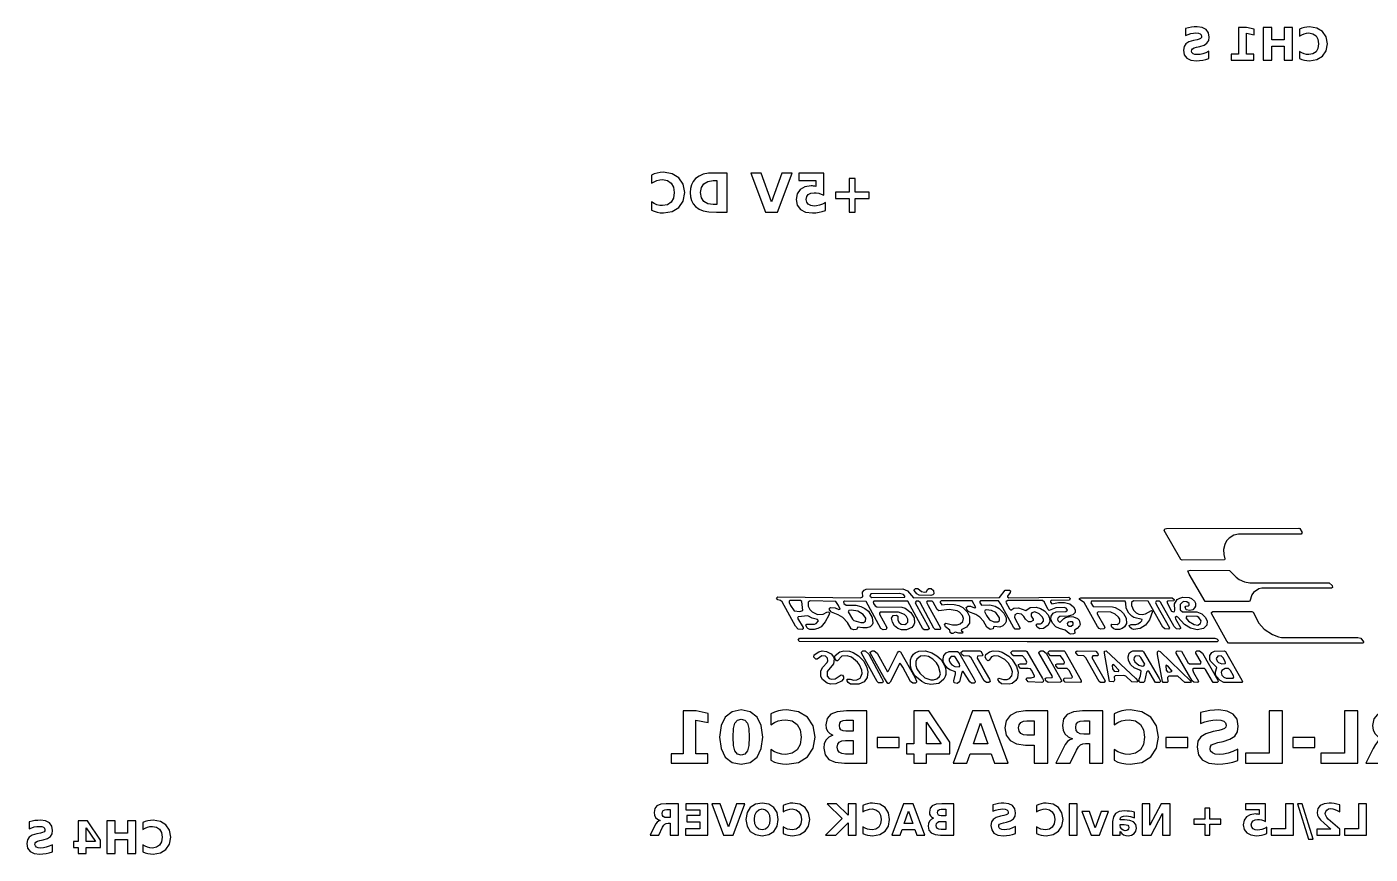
# Model space of a CAD drawing. Header units: millimetres. Extents: x -80 to 80, y -75 to 77.
# Drawn here: x -79.9 to 23, y 14 to 77.4 of the extents above; entities that cross this region are included whole.
import ezdxf

# ---------------------------------------------------------------- set-up
doc = ezdxf.new("R2010")
doc.units = ezdxf.units.MM

msp = doc.modelspace()

# ---------------------------------------------------------------- linework, layer by layer
for points in [[(8.8536, 77.2307), (8.8536, 76.7013), (9.0569, 76.7821), (9.2554, 76.8401), (9.4456, 76.8755), (9.6251, 76.8873), (9.826, 76.8713), (9.9669, 76.8235), (10.0497, 76.7426), (10.0773, 76.6263), (10.0587, 76.5367), (10.0028, 76.4693), (9.8979, 76.4175), (9.7322, 76.3734), (9.4579, 76.3182), (9.1014, 76.2124), (8.8653, 76.0632), (8.7331, 75.8567), (8.6891, 75.5778), (8.7504, 75.2175), (8.9345, 74.9627), (9.2445, 74.8112), (9.684, 74.7607), (9.9219, 74.7721), (10.1609, 74.8062), (10.4004, 74.8622), (10.6399, 74.9402), (10.6399, 75.484), (10.4044, 75.3726), (10.177, 75.2922), (9.9574, 75.244), (9.7456, 75.2279), (9.5593, 75.2455), (9.4226, 75.2981), (9.3386, 75.3838), (9.3106, 75.4996), (9.3296, 75.6031), (9.3867, 75.6801), (9.5007, 75.7405), (9.6905, 75.7942), (9.9401, 75.8494), (10.2648, 75.9536), (10.4888, 76.1055), (10.6186, 76.3118), (10.6618, 76.5792), (10.6016, 76.9095), (10.4207, 77.1535), (10.1269, 77.3042), (9.7274, 77.3545), (9.5183, 77.3467), (9.3036, 77.3234), (9.0823, 77.2847)], [(14.0855, 75.2547), (13.516, 75.2547), (13.516, 76.8706), (14.1006, 76.7501), (14.1006, 77.1889), (13.5198, 77.3095), (12.9068, 77.3095), (12.9068, 75.2547), (12.3373, 75.2547), (12.3373, 74.8095), (14.0855, 74.8095)], [(17.042, 77.3095), (16.3975, 77.3095), (16.3975, 76.3568), (15.4465, 76.3568), (15.4465, 77.3095), (14.8019, 77.3095), (14.8019, 74.8095), (15.4465, 74.8095), (15.4465, 75.8692), (16.3975, 75.8692), (16.3975, 74.8095), (17.042, 74.8095)], [(17.5762, 74.9466), (17.7577, 74.8658), (17.9465, 74.8078), (18.1431, 74.7725), (18.3483, 74.7607), (18.9081, 74.848), (19.3379, 75.11), (19.6116, 75.5214), (19.7028, 76.0568), (19.6116, 76.5936), (19.3379, 77.0051), (18.9081, 77.2671), (18.3483, 77.3545), (18.1431, 77.3427), (17.9465, 77.3073), (17.7577, 77.2493), (17.5762, 77.1685), (17.5762, 76.6515), (17.7544, 76.7573), (17.9298, 76.8305), (18.1085, 76.8731), (18.2963, 76.8873), (18.6045, 76.8319), (18.8391, 76.666), (18.987, 76.4033), (19.0363, 76.0568), (18.987, 75.7113), (18.8391, 75.4487), (18.6045, 75.2831), (18.2963, 75.2279), (18.1085, 75.2421), (17.9298, 75.2847), (17.7544, 75.3582), (17.5762, 75.4642)], [(-32.0526, 63.3346), (-31.8348, 63.2377), (-31.6083, 63.1681), (-31.3724, 63.1256), (-31.1261, 63.1115), (-30.4544, 63.2163), (-29.9386, 63.5307), (-29.6102, 64.0243), (-29.5008, 64.6668), (-29.6102, 65.311), (-29.9386, 65.8048), (-30.4544, 66.1192), (-31.1261, 66.224), (-31.3724, 66.2099), (-31.6083, 66.1674), (-31.8348, 66.0978), (-32.0526, 66.0009), (-32.0526, 65.3805), (-31.8388, 65.5074), (-31.6283, 65.5952), (-31.4138, 65.6463), (-31.1885, 65.6634), (-30.8186, 65.597), (-30.5372, 65.3978), (-30.3597, 65.0826), (-30.3006, 64.6668), (-30.3597, 64.2522), (-30.5372, 63.937), (-30.8186, 63.7384), (-31.1885, 63.6721), (-31.4138, 63.6892), (-31.6283, 63.7403), (-31.8388, 63.8285), (-32.0526, 63.9557)], [(-27.073, 66.17), (-27.6692, 66.1456), (-28.0908, 66.0723), (-28.4013, 65.9411), (-28.6643, 65.7418), (-28.848, 65.523), (-28.9774, 65.2731), (-29.0545, 64.9907), (-29.0803, 64.6732), (-29.0545, 64.3516), (-28.9774, 64.0669), (-28.848, 63.8166), (-28.6643, 63.5982), (-28.3991, 63.3987), (-28.0856, 63.2671), (-27.6637, 63.1943), (-27.073, 63.17), (-26.2577, 63.17), (-26.2577, 66.17)], [(-22.0605, 66.17), (-22.8559, 63.9557), (-23.6499, 66.17), (-24.4272, 66.17), (-23.3162, 63.17), (-22.3936, 63.17), (-21.2826, 66.17)], [(-20.7586, 66.17), (-20.7586, 65.601), (-19.4527, 65.601), (-19.4527, 65.1368), (-19.5412, 65.1583), (-19.6302, 65.1741), (-19.7213, 65.1842), (-19.816, 65.1876), (-20.3037, 65.1189), (-20.6698, 64.913), (-20.8989, 64.5846), (-20.9753, 64.1486), (-20.8921, 63.7151), (-20.6428, 63.3867), (-20.2458, 63.1803), (-19.7196, 63.1115), (-19.4656, 63.1239), (-19.2142, 63.161), (-18.9649, 63.2232), (-18.7172, 63.3108), (-18.7172, 63.9197), (-18.9559, 63.7964), (-19.1821, 63.7081), (-19.3958, 63.6556), (-19.5974, 63.6381), (-19.8485, 63.6725), (-20.0398, 63.7757), (-20.1613, 63.9377), (-20.2018, 64.1486), (-20.1613, 64.3606), (-20.0398, 64.5221), (-19.8485, 64.6248), (-19.5974, 64.6591), (-19.4248, 64.6481), (-19.2412, 64.6153), (-19.0456, 64.5605), (-18.8355, 64.4823), (-18.8355, 66.17)], [(-27.0312, 63.7544), (-27.3083, 63.7544), (-27.7262, 63.8133), (-28.0323, 63.9898), (-28.2203, 64.2783), (-28.283, 64.6732), (-28.2206, 65.0656), (-28.0335, 65.3515), (-27.7278, 65.5266), (-27.3083, 65.5849), (-27.0312, 65.5849)], [(-16.9144, 64.697), (-17.963, 64.697), (-17.963, 64.2232), (-16.9144, 64.2232), (-16.9144, 63.17), (-16.436, 63.17), (-16.436, 64.2232), (-15.3874, 64.2232), (-15.3874, 64.697), (-16.436, 64.697), (-16.436, 65.7502), (-16.9144, 65.7502)], [(17.6024, 38.9518), (17.7711, 38.6627), (17.7108, 38.5301), (12.8916, 38.5301), (12.5542, 38.4578), (12.1807, 38.2289), (11.988, 38.012), (11.8434, 37.747), (11.747, 37.3614), (11.7711, 36.9759), (11.8675, 36.6386), (11.8313, 36.5542), (8.5783, 36.5301), (8.494, 36.5904), (7.2169, 38.8072), (7.253, 38.9398), (7.3976, 38.9639), (17.5181, 38.988)], [(9.2289, 35.7831), (12.2169, 35.759), (12.7229, 35.2289), (12.9639, 35.0602), (13.3494, 34.8916), (13.759, 34.7952), (19.8554, 34.7952), (20.0843, 34.5904), (20.1084, 34.4458), (20.0241, 34.3855), (14.6988, 34.3855), (14.4578, 34.3373), (14.0482, 34.0723), (13.9157, 33.8916), (13.7711, 33.4096), (13.6867, 33.3735), (10.3373, 33.3735), (9.1205, 35.4578), (9.0241, 35.7229)], [(-12.7952, 34.3373), (-12.4337, 34.1928), (-11.9759, 33.6627), (-5.3976, 33.6867), (-4.9639, 34.241), (-4.6265, 34.241), (-4.5663, 34.1807), (-4.5904, 34.0602), (-4.7831, 33.7952), (-4.7831, 33.7229), (-4.6747, 33.6627), (-0.0964, 33.7108), (0.012, 33.6024), (-0.0482, 33.4699), (-1.4458, 33.4458), (-1.4819, 33.4096), (-1.4819, 33.3133), (-1.3976, 33.2048), (-0.8916, 33.3012), (-0.4096, 33.3012), (-0.0241, 33.2048), (0.2771, 32.9759), (0.3976, 32.7349), (0.3976, 32.5422), (0.2169, 32.3614), (-0.1446, 32.2651), (-0.7711, 32.2169), (-0.9036, 32.1325), (-0.9518, 32.012), (-0.9277, 31.9157), (-0.7711, 31.759), (-0.4819, 32.0723), (-0.3373, 32.1446), (0, 32.2169), (0.2651, 32.1928), (0.5783, 32.0723), (0.7108, 31.9398), (0.7831, 31.6265), (0.7349, 31.506), (0.5422, 31.3133), (0.3494, 31.1928), (0.3735, 30.9518), (0.2651, 30.8916), (0.0482, 30.8675), (-0.0723, 30.9157), (-0.3614, 31.1807), (-0.7952, 31.3012), (-1.0843, 31.4458), (-1.3373, 31.7229), (-1.4578, 32.012), (-1.4337, 32.253), (-1.2771, 32.4819), (-1.0602, 32.5783), (-0.3133, 32.6024), (-0.1807, 32.7108), (-0.2892, 32.8675), (-0.4578, 32.9157), (-1.0843, 32.8916), (-1.5904, 32.6988), (-1.6988, 32.7831), (-1.9639, 33.3133), (-2.0964, 33.4458), (-4.7711, 33.4458), (-4.8795, 33.3855), (-4.9036, 33.3133), (-4.6386, 32.8072), (-4.5301, 32.7229), (-4.2892, 32.8675), (-3.9518, 32.8916), (-3.3735, 32.6988), (-3.0602, 32.9157), (-2.6024, 32.9398), (-2.2651, 32.8434), (-1.9518, 32.6506), (-1.6747, 32.3494), (-1.5783, 32.1084), (-1.5542, 31.8434), (-1.6747, 31.5542), (-2.0241, 31.3012), (-2.3133, 31.2771), (-2.5181, 31.4096), (-2.5904, 31.6024), (-2.506, 31.6627), (-2.2651, 31.6627), (-2.1687, 31.7108), (-2.0361, 31.8675), (-2.0361, 32.012), (-2.1325, 32.2048), (-2.3614, 32.4337), (-2.6988, 32.5783), (-2.9157, 32.506), (-2.9759, 32.4217), (-2.9759, 32.253), (-2.8313, 32.012), (-2.8313, 31.9157), (-2.988, 31.8313), (-3.1807, 31.8313), (-3.4096, 32.012), (-3.5301, 32.2289), (-3.7108, 32.4096), (-4.0482, 32.4578), (-4.2289, 32.3494), (-4.253, 32.1566), (-3.8193, 31.3373), (-3.8795, 31.253), (-4.1928, 31.253), (-4.3253, 31.4096), (-5.2892, 33.1687), (-5.4699, 33.4217), (-6.8434, 33.4217), (-6.9277, 33.3133), (-6.7711, 33.0843), (-6.1446, 33.1325), (-5.7349, 33.012), (-5.4217, 32.8434), (-5.0723, 32.494), (-4.8795, 32.1325), (-4.8795, 31.8434), (-4.9518, 31.6988), (-5.1325, 31.5181), (-5.3735, 31.4217), (-5.8072, 31.4699), (-5.8675, 31.4337), (-5.8795, 31.2771), (-6.1205, 31.2289), (-6.3735, 31.4096), (-6.6145, 31.8675), (-6.8916, 32.1687), (-7.2048, 32.3855), (-7.7349, 32.5783), (-7.8675, 32.7108), (-7.9398, 32.9277), (-7.8313, 33.012), (-7.6145, 33.012), (-7.3012, 32.8916), (-7.2169, 32.9277), (-7.494, 33.4217), (-9.8554, 33.4217), (-9.9398, 33.3614), (-9.9398, 33.2892), (-9.8072, 33.1325), (-9.3976, 33.1807), (-8.8675, 33.1566), (-8.506, 33.0602), (-8.2169, 32.9157), (-7.8675, 32.5904), (-7.6988, 32.2289), (-7.6988, 31.7229), (-7.9277, 31.4217), (-8.3253, 31.2169), (-8.3012, 31.1205), (-8.2048, 31.0482), (-8.241, 30.9398), (-8.506, 30.9398), (-8.7952, 31.0361), (-8.9639, 30.9157), (-9.0843, 30.9157), (-9.1687, 31), (-9.1928, 31.1928), (-9.5301, 31.4337), (-9.6024, 31.6506), (-9.494, 31.7108), (-8.988, 31.5904), (-8.6265, 31.5904), (-8.4096, 31.6627), (-8.2048, 31.8434), (-8.1566, 32.0843), (-8.2289, 32.3012), (-8.4578, 32.5542), (-8.6265, 32.6506), (-9.253, 32.7711), (-10.0482, 32.6506), (-10.1807, 32.759), (-10.4699, 33.3133), (-10.5542, 33.3976), (-10.9398, 33.3976), (-10.9759, 33.3133), (-10.8554, 33.0723), (-9.9157, 31.3614), (-9.9518, 31.2289), (-10.3133, 31.2289), (-10.4217, 31.3373), (-11.4819, 33.2892), (-11.5904, 33.3976), (-11.7831, 33.3976), (-11.8434, 33.2651), (-10.7831, 31.3373), (-10.7831, 31.2892), (-10.8916, 31.2048), (-11.1566, 31.2048), (-11.2651, 31.2892), (-12.4096, 33.3976), (-15.012, 33.3976), (-15.0723, 33.3133), (-15.0482, 33.2169), (-14.9277, 33.0482), (-14.7952, 32.9639), (-12.8675, 32.9398), (-12.6265, 32.8675), (-12.1807, 32.5422), (-11.9398, 32.1325), (-11.9157, 31.747), (-11.9639, 31.5783), (-12.1205, 31.3735), (-12.506, 31.2048), (-12.8916, 31.2048), (-13.1807, 31.3012), (-13.4337, 31.506), (-13.6024, 31.7952), (-13.6747, 32.1084), (-13.5422, 32.3133), (-13.2771, 32.3373), (-13.1687, 32.253), (-13.1687, 31.9639), (-13.0964, 31.7952), (-12.9157, 31.6386), (-12.6506, 31.6145), (-12.506, 31.6867), (-12.4217, 31.7952), (-12.4217, 32.0361), (-12.5181, 32.2289), (-12.6747, 32.3855), (-13.1325, 32.5542), (-14.5301, 32.5542), (-14.5904, 32.494), (-14.5904, 32.3976), (-14.0361, 31.3855), (-14.0723, 31.2289), (-14.3133, 31.2048), (-14.494, 31.3133), (-15.6145, 33.3735), (-17.2771, 33.3976), (-17.3373, 33.3373), (-17.3133, 33.2169), (-17.1325, 33.0843), (-16.3855, 33.0843), (-16.0241, 32.988), (-15.7108, 32.8434), (-15.4337, 32.6386), (-15.1446, 32.1566), (-15.0964, 31.7229), (-15.1446, 31.6024), (-15.3012, 31.4458), (-15.5422, 31.3494), (-15.8554, 31.3494), (-16.241, 31.4217), (-16.3373, 31.2289), (-16.5783, 31.2048), (-16.759, 31.2892), (-17.0241, 31.7711), (-17.3976, 32.1446), (-17.759, 32.3614), (-18.2651, 32.5542), (-18.4217, 32.7349), (-18.4217, 32.8554), (-18.3373, 32.9157), (-17.9759, 32.8916), (-17.7108, 32.7711), (-17.6024, 32.7831), (-17.7229, 33.0723), (-17.9277, 33.3735), (-19.9036, 33.4217), (-20.0361, 33.3133), (-20.0361, 33.0241), (-19.9157, 32.759), (-19.7349, 32.5783), (-19.3253, 32.3855), (-18.8916, 32.4096), (-18.6265, 32.5542), (-18.4578, 32.5783), (-18.4217, 32.494), (-18.4699, 32.3253), (-18.7349, 31.8193), (-19.0602, 31.4458), (-19.3012, 31.3012), (-19.5904, 31.2289), (-19.9277, 31.2289), (-20.0723, 31.3012), (-20.1566, 31.3855), (-20.2289, 31.5783), (-20.1446, 31.6386), (-19.5663, 31.6386), (-19.4458, 31.6867), (-19.2651, 31.8916), (-19.3253, 32), (-19.7349, 32.0964), (-20.0723, 32.2892), (-20.8193, 32.1928), (-20.8554, 32.1084), (-20.4217, 31.3855), (-20.4217, 31.2892), (-20.506, 31.2289), (-20.8193, 31.253), (-21.0241, 31.4819), (-22.0361, 33.3373), (-22.1687, 33.4458), (-22.3614, 33.494), (-22.4699, 33.6265), (-22.3614, 33.7349), (-16.0723, 33.6627), (-15.8675, 33.7229), (-15.8916, 34.0843), (-15.759, 34.241), (-15.6145, 34.3133)], [(-13.0602, 33.9759), (-15.253, 33.9518), (-15.3373, 33.7952), (-15.1807, 33.6867), (-12.6386, 33.6988), (-12.6386, 33.7952), (-12.747, 33.9036)], [(-10.6265, 34.3614), (-10.4458, 34.2048), (-10.4217, 33.9639), (-10.506, 33.8795), (-10.6506, 33.8313), (-11.5422, 33.8554), (-11.7349, 33.9518), (-11.9398, 34.2289), (-11.9398, 34.2771), (-11.8313, 34.3614), (-11.6627, 34.3614), (-11.3735, 34.1446), (-11.1325, 34.0964), (-10.988, 34.1205), (-10.9036, 34.3012), (-10.7952, 34.3614)], [(-20.6265, 33.4458), (-21.4458, 33.4458), (-21.506, 33.4096), (-21.506, 33.2892), (-21.4096, 33.0723), (-21.1084, 32.6506), (-20.6747, 32.6024), (-20.4458, 32.6867), (-20.5422, 33.3855)], [(9.1205, 33.6747), (9.3012, 33.6145), (9.5301, 33.4096), (9.6024, 33.241), (9.6024, 33.0241), (9.5301, 32.8795), (9.3976, 32.747), (9.1807, 32.6747), (8.8916, 32.747), (8.8072, 32.9518), (8.8675, 33.012), (9.0602, 33.0361), (9.1205, 33.0964), (9.1205, 33.2169), (8.9398, 33.3494), (8.7229, 33.3735), (8.6024, 33.3253), (8.4458, 33.1446), (8.4458, 32.7349), (8.6024, 32.5783), (9.7108, 32.5783), (10.0964, 32.4337), (10.3735, 32.1566), (10.494, 31.8675), (10.4699, 31.5542), (10.2169, 31.3012), (9.7349, 31.2048), (9.2289, 31.3253), (8.7711, 31.6145), (8.2651, 32.1687), (8.1446, 32.2169), (8.0602, 32.1566), (8.0843, 32.0602), (8.4699, 31.3855), (8.4699, 31.3133), (8.3855, 31.253), (8.1446, 31.2771), (7.9639, 31.4578), (6.9277, 33.3133), (6.8434, 33.3976), (6.6024, 33.3976), (6.5422, 33.2892), (6.6145, 33.1205), (7.6265, 31.3614), (7.5422, 31.253), (7.253, 31.2771), (7.1205, 31.4096), (5.9759, 33.3976), (4.8675, 33.4217), (4.7108, 33.2892), (4.7108, 33.0723), (4.8554, 32.7108), (5.0602, 32.506), (5.2771, 32.4096), (5.5181, 32.3855), (5.7831, 32.4337), (6.241, 32.6988), (6.3253, 32.6145), (6.0843, 31.9639), (5.7831, 31.5663), (5.3735, 31.3012), (4.8675, 31.2289), (4.7229, 31.2771), (4.5904, 31.4096), (4.5422, 31.5301), (4.6747, 31.6145), (5.0361, 31.6145), (5.2048, 31.6627), (5.3976, 31.7831), (5.506, 31.8916), (5.5301, 31.988), (4.8916, 32.1446), (4.7229, 32.241), (4.494, 32.4699), (4.3012, 32.8554), (4.2771, 33.241), (4.2169, 33.3976), (1.6386, 33.3976), (1.6024, 33.2651), (1.7831, 32.988), (3.253, 32.9639), (3.4699, 32.9157), (3.8554, 32.6988), (4.1084, 32.4458), (4.3012, 32.1084), (4.3253, 31.6988), (4.1807, 31.4337), (4, 31.3012), (3.7831, 31.2289), (3.494, 31.2289), (3.3494, 31.2771), (3.1928, 31.4096), (3.1446, 31.5783), (3.2048, 31.6386), (3.6145, 31.6145), (3.7711, 31.7229), (3.8193, 31.8193), (3.8193, 32.012), (3.7229, 32.1807), (3.4699, 32.4096), (3.1325, 32.5542), (2.1687, 32.5783), (2.0843, 32.5181), (2.0843, 32.4217), (2.6627, 31.4096), (2.6265, 31.2771), (2.3614, 31.253), (2.241, 31.3012), (2.1084, 31.4578), (1.0964, 33.2892), (0.7349, 33.5301), (0.7349, 33.6024), (0.8193, 33.6627), (7.8313, 33.6627), (7.988, 33.5301), (7.9518, 33.4217), (7.4699, 33.3976), (7.4096, 33.3133), (7.7711, 32.6386), (7.9277, 32.5783), (8.012, 32.6145), (8.0361, 32.7108), (8.012, 33.1928), (8.2169, 33.5181), (8.4096, 33.6386), (8.6506, 33.7108)], [(-16.7229, 32.7229), (-16.9398, 32.6988), (-16.9759, 32.5904), (-16.6627, 32.0361), (-16.5542, 31.9277), (-16.0241, 31.759), (-15.8072, 31.759), (-15.6506, 31.8675), (-15.6265, 32.1084), (-15.8313, 32.3855), (-16.241, 32.6265)], [(-6.4096, 32.747), (-6.494, 32.7108), (-6.5422, 32.6145), (-6.3976, 32.3012), (-6.1687, 31.9759), (-5.8313, 31.8313), (-5.5181, 31.8313), (-5.3855, 31.9157), (-5.3855, 32.1325), (-5.6867, 32.5301), (-6, 32.6988)], [(9.7349, 32.2169), (8.9398, 32.241), (8.8795, 32.1325), (9.0843, 31.8795), (9.5181, 31.6145), (9.7831, 31.5663), (9.988, 31.6988), (10.0361, 31.8916), (9.8554, 32.1446)], [(14.012, 32.5663), (14.4458, 31.7229), (14.8675, 31.253), (15.494, 30.8434), (15.9518, 30.6747), (16.1928, 30.6265), (22.0482, 30.6265), (22.2651, 30.5783), (22.4699, 30.3012), (22.4699, 30.2289), (22.4096, 30.1928), (12.1446, 30.1928), (12.012, 30.3494), (10.8313, 32.4458), (10.8313, 32.5422), (10.9398, 32.6024), (13.9277, 32.6024)], [(0.0241, 31.8313), (-0.1446, 31.7831), (-0.2048, 31.6988), (-0.1807, 31.5783), (-0.0723, 31.494), (0.0964, 31.494), (0.253, 31.6265), (0.253, 31.747), (0.1928, 31.8072)], [(-20.6988, 30.5783), (11.0843, 30.5783), (11.253, 30.5301), (11.3614, 30.3976), (11.2771, 30.2892), (-3.2771, 30.2892), (-20.6988, 30.3133), (-20.8072, 30.4217)], [(-18.6386, 29.5542), (-18.2892, 29.3735), (-18.1084, 29.1446), (-18.0602, 29), (-18.1084, 28.6145), (-18.5904, 28.012), (-18.5904, 27.6506), (-18.4337, 27.494), (-18.2651, 27.4217), (-17.9759, 27.4458), (-17.5181, 27.759), (-17.4217, 27.7349), (-17.3373, 27.6024), (-17.3373, 27.4578), (-17.494, 27.2771), (-17.9277, 27.0843), (-18.3373, 27.0602), (-18.6024, 27.1325), (-18.9518, 27.4096), (-19.0723, 27.6265), (-19.0723, 28.0602), (-18.9277, 28.3494), (-18.5904, 28.7108), (-18.5422, 28.8313), (-18.5663, 29.0482), (-18.7229, 29.1807), (-19.012, 29.2048), (-19.3494, 28.9639), (-19.4699, 28.9639), (-19.6024, 29.1205), (-19.5783, 29.2892), (-19.2289, 29.5181), (-18.9639, 29.5904)], [(-16.8916, 29.5663), (-16.6024, 29.4699), (-16.1928, 29.2289), (-15.7952, 28.8072), (-15.5542, 28.3253), (-15.4819, 27.988), (-15.5301, 27.5542), (-15.759, 27.2289), (-16.1687, 27.0361), (-16.7952, 27.0361), (-16.9759, 27.1687), (-17.0723, 27.3133), (-17.0602, 27.4217), (-16.8193, 27.4217), (-16.5542, 27.3494), (-16.3133, 27.3735), (-16.0723, 27.5181), (-16.012, 27.6024), (-15.9157, 27.8675), (-15.9398, 28.1325), (-16.1084, 28.5181), (-16.2771, 28.7349), (-16.7229, 29.1084), (-17.0602, 29.2289), (-17.4699, 29.1807), (-17.8072, 28.8434), (-17.8795, 28.8434), (-18.0361, 29.0723), (-17.988, 29.241), (-17.6145, 29.5181), (-17.3253, 29.5904)], [(-15.6867, 29.5904), (-15.4096, 29.3373), (-14.4217, 27.5301), (-14.3012, 27.2892), (-14.3614, 27.1566), (-14.6506, 27.1566), (-14.759, 27.241), (-15.9639, 29.4096), (-15.9639, 29.506), (-15.8554, 29.5904)], [(-14.988, 29.5904), (-14.759, 29.4096), (-13.9759, 28), (-13.8916, 28.0602), (-13.2169, 29.4578), (-13.1084, 29.5663), (-12.988, 29.5181), (-11.8916, 27.5783), (-11.747, 27.2892), (-11.747, 27.1928), (-11.8313, 27.1325), (-12.0241, 27.1325), (-12.2048, 27.241), (-12.8072, 28.3494), (-12.9518, 28.5904), (-13.0361, 28.6506), (-13.7711, 27.1928), (-13.8795, 27.1084), (-13.9518, 27.1084), (-14.2289, 27.5301), (-15.2892, 29.4578), (-15.2892, 29.506), (-15.1566, 29.5904)], [(-11.0602, 29.5904), (-10.5783, 29.4458), (-10.1928, 29.2289), (-9.8675, 28.9277), (-9.5783, 28.4217), (-9.506, 28.1325), (-9.506, 27.7952), (-9.5542, 27.6265), (-9.6506, 27.4337), (-10.0482, 27.1084), (-10.6506, 27.012), (-11.0602, 27.1084), (-11.3494, 27.253), (-11.8675, 27.6988), (-12.1325, 28.1566), (-12.2048, 28.4217), (-12.2048, 28.9036), (-12.1325, 29.1205), (-11.988, 29.3373), (-11.8554, 29.4458), (-11.5663, 29.5663)], [(-11.1084, 29.2048), (-11.4458, 29.1807), (-11.7229, 28.9518), (-11.7952, 28.7831), (-11.7952, 28.4699), (-11.7229, 28.2289), (-11.506, 27.8916), (-11.1084, 27.5422), (-10.6506, 27.3735), (-10.4578, 27.3735), (-10.1928, 27.4458), (-9.988, 27.6265), (-9.9157, 27.8434), (-10.0602, 28.4217), (-10.2289, 28.6867), (-10.506, 28.9639), (-10.8434, 29.1566)], [(-8.5181, 29.4819), (-7.3373, 27.4337), (-7.2651, 27.2892), (-7.2651, 27.1928), (-7.3253, 27.1325), (-7.5422, 27.1325), (-7.6747, 27.2169), (-8.1687, 28.0241), (-8.241, 28.0241), (-8.2771, 27.9639), (-8.4699, 27.2169), (-8.6506, 27.1084), (-8.8675, 27.1566), (-8.9036, 27.3133), (-8.759, 27.8434), (-8.759, 27.988), (-9.2048, 28.1446), (-9.3735, 28.2651), (-9.5783, 28.5181), (-9.6988, 28.7831), (-9.7229, 28.9759), (-9.6506, 29.241), (-9.4699, 29.4458), (-9.253, 29.5422), (-8.6024, 29.5422)], [(-8.8193, 29.1566), (-9.1084, 29.1566), (-9.241, 29), (-9.241, 28.8554), (-9.1687, 28.6867), (-9.0361, 28.5301), (-8.8193, 28.4096), (-8.4819, 28.3855), (-8.4217, 28.4458), (-8.4699, 28.6145), (-8.759, 29.0964)], [(-6.7952, 29.5422), (-6.6627, 29.2651), (-6.7229, 29.2048), (-7.0843, 29.1807), (-7.0964, 29.0482), (-6.1566, 27.4337), (-6.1084, 27.241), (-6.2169, 27.1807), (-6.3855, 27.1807), (-6.5663, 27.3133), (-7.5783, 29.0723), (-7.7108, 29.1807), (-8.1446, 29.2048), (-8.2771, 29.3133), (-8.3494, 29.4819), (-8.2169, 29.5904), (-6.8916, 29.5904)], [(-5.4458, 29.5663), (-5.1807, 29.494), (-4.6747, 29.1807), (-4.4217, 28.9277), (-4.0843, 28.3976), (-3.9639, 27.9639), (-4.012, 27.5301), (-4.1446, 27.3253), (-4.4337, 27.1084), (-4.6506, 27.0602), (-5.253, 27.0843), (-5.4096, 27.1928), (-5.5301, 27.4096), (-5.4458, 27.5181), (-5.0843, 27.3976), (-4.8193, 27.3976), (-4.6265, 27.494), (-4.4458, 27.6988), (-4.3976, 27.988), (-4.494, 28.3012), (-4.7108, 28.6627), (-4.988, 28.9398), (-5.4699, 29.1807), (-5.8072, 29.2048), (-6, 29.1325), (-6.1928, 28.8916), (-6.2892, 28.8434), (-6.3976, 28.9277), (-6.494, 29.1205), (-6.4458, 29.3133), (-6.1687, 29.5181), (-5.8795, 29.5904)], [(-3.3012, 29.5422), (-2.1084, 27.4819), (-2.0361, 27.3373), (-2.0482, 27.2289), (-2.1446, 27.1807), (-3.2048, 27.2289), (-3.3614, 27.4337), (-3.3012, 27.5422), (-2.9639, 27.5422), (-2.7108, 27.6024), (-2.7108, 27.6988), (-2.9518, 28.1325), (-3.0361, 28.2169), (-3.2048, 28.241), (-3.7831, 28.241), (-3.9398, 28.4458), (-3.9398, 28.5422), (-3.8072, 28.6024), (-3.3494, 28.6024), (-3.3133, 28.7349), (-3.4096, 28.9518), (-3.6386, 29.2048), (-4.3133, 29.2048), (-4.4217, 29.2892), (-4.5181, 29.4819), (-4.4096, 29.5904), (-3.3735, 29.5904)], [(-2.0482, 29.5904), (-1.8193, 29.4096), (-0.6867, 27.3855), (-0.6627, 27.2651), (-0.7229, 27.2048), (-1.6627, 27.1807), (-1.8434, 27.3133), (-1.8916, 27.4819), (-1.8313, 27.5422), (-1.3735, 27.5663), (-1.3373, 27.6265), (-2.3735, 29.4578), (-2.3494, 29.5301), (-2.241, 29.5904)], [(-0.3855, 29.5422), (0.8554, 27.3373), (0.8554, 27.241), (0.7952, 27.1807), (-0.3614, 27.2048), (-0.494, 27.3614), (-0.4578, 27.5181), (0.1446, 27.5422), (0.1807, 27.5783), (-0.0361, 28.0602), (-0.2169, 28.241), (-0.9157, 28.241), (-1.0964, 28.4458), (-1.0723, 28.5663), (-0.988, 28.6024), (-0.4578, 28.6024), (-0.4217, 28.7349), (-0.5181, 28.9277), (-0.7229, 29.2048), (-1.494, 29.2048), (-1.6747, 29.4337), (-1.6747, 29.506), (-1.5663, 29.5904), (-0.4578, 29.5904)], [(0.5542, 29.5904), (1.9759, 29.5663), (2.1325, 29.3855), (2.1566, 29.2651), (2.1205, 29.2289), (1.759, 29.2048), (1.6747, 29.0964), (2.6867, 27.3133), (2.6265, 27.1807), (2.3373, 27.1807), (2.2289, 27.2651), (1.2169, 29.0723), (1.0602, 29.2048), (0.6265, 29.253), (0.4458, 29.4578), (0.4458, 29.5301)], [(2.7711, 29.5904), (5.012, 27.5181), (5.1928, 27.3133), (5.1928, 27.241), (5.1084, 27.2048), (4.7229, 27.2289), (4.2651, 27.6627), (4.1205, 27.7108), (3.4458, 27.6867), (3.3855, 27.6024), (3.4096, 27.3614), (3.3614, 27.2651), (3.3253, 27.2289), (3.012, 27.253), (2.6386, 29.4096), (2.6506, 29.5663)], [(5.6265, 29.5301), (6.8313, 27.4819), (6.9277, 27.2892), (6.8675, 27.1807), (6.5542, 27.1807), (6.494, 27.241), (6.0241, 28.0482), (5.9277, 28.0482), (5.8675, 27.9639), (5.6988, 27.241), (5.6386, 27.1807), (5.3735, 27.1807), (5.2892, 27.2651), (5.2892, 27.4337), (5.4096, 27.6747), (5.4578, 28.0361), (5.3494, 28.1205), (4.9157, 28.2892), (4.6627, 28.5181), (4.4699, 28.8554), (4.4458, 29.1446), (4.5422, 29.4096), (4.6506, 29.5181), (4.8193, 29.5904), (5.5422, 29.5904)], [(5.3012, 29.2048), (4.988, 29.1807), (4.9036, 29.0964), (4.8795, 28.9277), (4.9518, 28.759), (5.2771, 28.506), (5.5181, 28.4337), (5.6627, 28.4578), (5.7229, 28.5904), (5.4337, 29.0964)], [(6.8916, 29.5422), (9.2651, 27.2651), (9.2289, 27.1807), (8.7952, 27.1807), (8.2651, 27.6627), (7.5663, 27.6627), (7.4578, 27.5542), (7.4819, 27.2169), (7.4458, 27.1807), (7.1325, 27.1807), (7.0723, 27.241), (6.7108, 29.3133), (6.7108, 29.5301), (6.7711, 29.5904)], [(9.9036, 29.5904), (10.1325, 29.4096), (11.3133, 27.3614), (11.3373, 27.241), (11.2771, 27.1807), (10.9639, 27.1807), (10.9036, 27.241), (10.3735, 28.1807), (10.2892, 28.241), (9.494, 28.241), (9.3855, 28.1807), (9.4578, 27.9398), (9.8434, 27.2892), (9.759, 27.1807), (9.4699, 27.2048), (9.3614, 27.3133), (8.1325, 29.4337), (8.1325, 29.5301), (8.1928, 29.5904), (8.5301, 29.5663), (9.0241, 28.7108), (9.1566, 28.6024), (10, 28.6024), (10.0361, 28.7349), (9.6265, 29.4337), (9.6265, 29.5301), (9.7108, 29.5904)], [(11.9036, 29.5422), (13.1687, 27.3614), (13.2169, 27.241), (13.1566, 27.1807), (11.7831, 27.1807), (11.494, 27.3253), (11.2169, 27.6265), (11.1446, 27.7952), (11.1446, 27.988), (11.241, 28.3253), (10.759, 28.8072), (10.7108, 28.9277), (10.7108, 29.241), (10.8675, 29.4699), (11.0602, 29.5663), (11.8072, 29.5904)], [(11.5663, 29.2048), (11.3253, 29.1807), (11.1928, 29.0241), (11.2651, 28.8072), (11.3735, 28.6988), (11.6145, 28.6024), (11.8795, 28.6265), (11.9157, 28.6627), (11.8916, 28.7831), (11.7229, 29.0723)], [(3.241, 28.4699), (3.2651, 28.2289), (3.3735, 28.0482), (3.7108, 28.0241), (3.747, 28.0602), (3.747, 28.1325), (3.3976, 28.4819), (3.2771, 28.5542)], [(7.3373, 28.4458), (7.3614, 28.1325), (7.4699, 28), (7.6386, 27.9759), (7.8193, 28.0361), (7.5422, 28.3855), (7.3735, 28.506)], [(12.1446, 28.241), (11.8795, 28.241), (11.6265, 28.0843), (11.5783, 27.9398), (11.6265, 27.747), (11.7831, 27.5904), (11.9518, 27.5181), (12.4819, 27.5181), (12.5422, 27.5783), (12.5181, 27.6988), (12.3012, 28.0843)], [(-27.7278, 21.7124), (-28.6391, 21.7124), (-28.6391, 24.2979), (-27.7038, 24.105), (-27.7038, 24.8071), (-28.6331, 25), (-29.6138, 25), (-29.6138, 21.7124), (-30.5251, 21.7124), (-30.5251, 21), (-27.7278, 21)], [(-26.7154, 22.1155), (-26.3939, 21.4621), (-25.8755, 21.057), (-25.1775, 20.922), (-24.4775, 21.057), (-23.9584, 21.4621), (-23.6369, 22.1155), (-23.5298, 22.9957), (-23.6369, 23.8783), (-23.9584, 24.5319), (-24.4775, 24.937), (-25.1775, 25.072), (-25.8755, 24.937), (-26.3939, 24.5319), (-26.7154, 23.8783), (-26.8225, 22.9957)], [(-22.6264, 21.0902), (-22.3245, 20.9974), (-22.0099, 20.9408), (-21.6815, 20.922), (-20.7859, 21.0617), (-20.0982, 21.4809), (-19.6603, 22.1391), (-19.5144, 22.9957), (-19.6603, 23.8547), (-20.0982, 24.5131), (-20.7859, 24.9323), (-21.6815, 25.072), (-22.0099, 25.0532), (-22.3245, 24.9966), (-22.6264, 24.9038), (-22.9168, 24.7745), (-22.9168, 23.9473), (-22.6318, 24.1166), (-22.3511, 24.2336), (-22.0652, 24.3018), (-21.7647, 24.3245), (-21.2715, 24.236), (-20.8963, 23.9704), (-20.6597, 23.5502), (-20.5808, 22.9957), (-20.6597, 22.443), (-20.8963, 22.0227), (-21.2715, 21.7578), (-21.7647, 21.6695), (-22.0652, 21.6922), (-22.3511, 21.7604), (-22.6318, 21.8781), (-22.9168, 22.0476), (-22.9168, 21.2195)], [(-18.6725, 22.784), (-18.8095, 22.4949), (-18.8551, 22.147), (-18.7574, 21.6419), (-18.4642, 21.2838), (-17.9713, 21.0709), (-17.2743, 21), (-15.5632, 21), (-15.5632, 25), (-17.1114, 25), (-17.8298, 24.937), (-18.3185, 24.748), (-18.5988, 24.4203), (-18.6922, 23.9413), (-18.658, 23.6715), (-18.5551, 23.4449), (-18.3879, 23.2664), (-18.159, 23.1406), (-18.4533, 23.003)], [(-12.5302, 21.7287), (-11.9601, 21.7287), (-11.9601, 21), (-10.9846, 21), (-10.9846, 21.7287), (-9.2117, 21.7287), (-9.2117, 22.6125), (-10.8131, 25), (-11.9601, 25), (-11.9601, 22.4762), (-12.5302, 22.4762)], [(-8.9383, 21), (-7.9018, 21), (-7.6498, 21.7287), (-6.0373, 21.7287), (-5.7827, 21), (-4.7454, 21), (-6.2267, 25), (-7.4569, 25)], [(-4.5877, 22.7265), (-4.0907, 22.4726), (-3.4158, 22.3879), (-2.736, 22.3879), (-2.736, 21), (-1.7047, 21), (-1.7047, 25), (-3.4158, 25), (-4.0907, 24.9151), (-4.5877, 24.6605), (-4.8943, 24.2499), (-4.9966, 23.6952), (-4.8943, 23.138)], [(-0.5817, 23.8958), (-0.5336, 23.5351), (-0.3896, 23.2452), (-0.1498, 23.024), (0.1873, 22.8697), (-0.0133, 22.791), (-0.1916, 22.6511), (-0.3605, 22.4374), (-0.5311, 22.1359), (-1.0909, 21), (0.0073, 21), (0.4951, 21.9936), (0.6436, 22.246), (0.7943, 22.4033), (0.9704, 22.4863), (1.1972, 22.5139), (1.4886, 22.5139), (1.4886, 21), (2.5199, 21), (2.5199, 25), (0.9451, 25), (0.2604, 24.9336), (-0.213, 24.7342), (-0.4895, 24.3922)], [(6.7771, 22.9957), (6.6312, 23.8547), (6.1933, 24.5131), (5.5056, 24.9323), (4.6099, 25.072), (4.2816, 25.0532), (3.967, 24.9966), (3.665, 24.9038), (3.3746, 24.7745), (3.3746, 23.9473), (3.6597, 24.1166), (3.9404, 24.2336), (4.2263, 24.3018), (4.5268, 24.3245), (5.0199, 24.236), (5.3952, 23.9704), (5.6318, 23.5502), (5.7107, 22.9957), (5.6318, 22.443), (5.3952, 22.0227), (5.0199, 21.7578), (4.5268, 21.6695), (4.2263, 21.6922), (3.9404, 21.7604), (3.6597, 21.8781), (3.3746, 22.0476), (3.3746, 21.2195), (3.665, 21.0902), (3.967, 20.9974), (4.2816, 20.9408), (4.6099, 20.922), (5.5056, 21.0617), (6.1933, 21.4809), (6.6312, 22.1391)], [(11.9057, 24.093), (11.9498, 23.907), (11.9201, 23.7636), (11.8307, 23.6558), (11.6629, 23.5729), (11.3978, 23.5024), (10.9589, 23.4141), (10.3883, 23.2447), (10.0107, 23.006), (9.7992, 22.6755), (9.7287, 22.2293), (9.8268, 21.6528), (10.1213, 21.2452), (10.6174, 21.0028), (11.3206, 20.922), (11.7012, 20.9402), (12.0836, 20.9949), (12.4668, 21.0844), (12.85, 21.2092), (12.85, 22.0793), (12.4732, 21.901), (12.1093, 21.7724), (11.758, 21.6952), (11.4192, 21.6695), (11.1211, 21.6976), (10.9023, 21.7818), (10.7679, 21.919), (10.7231, 22.1042), (10.7535, 22.2698), (10.8448, 22.3931), (11.0272, 22.4897), (11.3309, 22.5757), (11.7304, 22.664), (12.2499, 22.8307), (12.6082, 23.0737), (12.8159, 23.4038), (12.8851, 23.8315), (12.7887, 24.3601), (12.4994, 24.7505), (12.0291, 24.9916), (11.3901, 25.072), (11.0555, 25.0596), (10.712, 25.0223), (10.3579, 24.9604), (9.9919, 24.874), (9.9919, 24.027), (10.3172, 24.1562), (10.6348, 24.249), (10.9391, 24.3056), (11.2263, 24.3245), (11.5478, 24.299), (11.7733, 24.2225)], [(15.2392, 21.7793), (13.4286, 21.7793), (13.4286, 21), (16.2705, 21), (16.2705, 25), (15.2392, 25)], [(21.012, 21.7793), (19.2015, 21.7793), (19.2015, 21), (22.0433, 21), (22.0433, 25), (21.012, 25)], [(23.2143, 23.5351), (23.3583, 23.2452), (23.5982, 23.024), (23.9353, 22.8697), (23.7347, 22.791), (23.5564, 22.6511), (23.3875, 22.4374), (23.2169, 22.1359), (22.6571, 21), (23.7553, 21), (24.243, 21.9936), (24.3916, 22.246), (24.5422, 22.4033), (24.7184, 22.4863), (24.9451, 22.5139), (25.2366, 22.5139), (25.2366, 21), (26.2679, 21), (26.2679, 25), (24.6931, 25), (24.0084, 24.9336), (23.5349, 24.7342), (23.2585, 24.3922), (23.1663, 23.8958)], [(-25.7561, 23.6434), (-25.6507, 24.0604), (-25.4621, 24.2906), (-25.1775, 24.3673), (-24.8931, 24.2906), (-24.7034, 24.0604), (-24.5967, 23.6434), (-24.5611, 23.0043), (-24.5967, 22.3575), (-24.7034, 21.9344), (-24.8931, 21.7017), (-25.1775, 21.6241), (-25.4604, 21.7017), (-25.6489, 21.9344), (-25.7557, 22.3575), (-25.7913, 23.0043)], [(-17.3791, 23.4777), (-17.5341, 23.5581), (-17.6286, 23.6907), (-17.6601, 23.8744), (-17.6286, 24.0564), (-17.5341, 24.189), (-17.3791, 24.2707), (-17.1646, 24.2979), (-16.5945, 24.2979), (-16.5945, 23.4509), (-17.1646, 23.4509)], [(-9.8547, 22.4762), (-10.9846, 22.4762), (-10.9846, 24.1505)], [(-6.8431, 24.0622), (-6.2945, 22.4711), (-7.3901, 22.4711)], [(-3.8926, 23.9321), (-3.7698, 24.1076), (-3.572, 24.2162), (-3.306, 24.2525), (-2.736, 24.2525), (-2.736, 23.1354), (-3.306, 23.1354), (-3.572, 23.1719), (-3.7698, 23.2812), (-3.8926, 23.4576), (-3.9336, 23.6952)], [(1.0549, 24.2525), (1.4886, 24.2525), (1.4886, 23.2263), (1.0549, 23.2263), (0.7767, 23.2563), (0.5902, 23.3463), (0.4848, 23.506), (0.4496, 23.7432), (0.4848, 23.9777), (0.5902, 24.1342), (0.7767, 24.2229)], [(-17.4717, 21.7349), (-17.667, 21.8333), (-17.7846, 21.9979), (-17.8238, 22.2293), (-17.785, 22.4571), (-17.6687, 22.6194), (-17.4739, 22.7171), (-17.1997, 22.7497), (-16.5945, 22.7497), (-16.5945, 21.7021), (-17.1997, 21.7021)], [(-13.0797, 22.1899), (-13.0797, 22.9691), (-14.7617, 22.9691), (-14.7617, 22.1899)], [(9.03, 22.9691), (7.348, 22.9691), (7.348, 22.1899), (9.03, 22.1899)], [(18.754, 22.9691), (17.072, 22.9691), (17.072, 22.1899), (18.754, 22.1899)], [(-30.601, 15.5), (-29.9823, 15.5), (-29.9823, 17.9), (-30.9271, 17.9), (-31.338, 17.8601), (-31.622, 17.7405), (-31.7879, 17.5353), (-31.8432, 17.2375), (-31.8144, 17.0211), (-31.728, 16.8471), (-31.5841, 16.7144), (-31.3818, 16.6218), (-31.5022, 16.5746), (-31.6092, 16.4907), (-31.7105, 16.3625), (-31.8129, 16.1815), (-32.1487, 15.5), (-31.4898, 15.5), (-31.1972, 16.0961), (-31.1081, 16.2476), (-31.0177, 16.342), (-30.912, 16.3918), (-30.7759, 16.4084), (-30.601, 16.4084)], [(-29.4031, 17.9), (-29.4031, 17.4319), (-28.3523, 17.4319), (-28.3523, 16.9855), (-29.3408, 16.9855), (-29.3408, 16.5174), (-28.3523, 16.5174), (-28.3523, 15.9676), (-29.4386, 15.9676), (-29.4386, 15.5), (-27.7335, 15.5), (-27.7335, 17.9)], [(-25.5217, 17.9), (-26.158, 16.1285), (-26.7932, 17.9), (-27.4151, 17.9), (-26.5263, 15.5), (-25.7882, 15.5), (-24.8994, 17.9)], [(-24.4781, 17.612), (-24.7242, 17.218), (-24.8063, 16.6974), (-24.7242, 16.1783), (-24.4781, 15.7844), (-24.0877, 15.536), (-23.5718, 15.4532), (-23.0568, 15.536), (-22.666, 15.7844), (-22.4195, 16.1783), (-22.3373, 16.6974), (-22.4195, 17.218), (-22.666, 17.612), (-23.0568, 17.8604), (-23.5718, 17.9432), (-24.0877, 17.8604)], [(-23.133, 17.2859), (-23.0162, 17.0343), (-22.9772, 16.6974), (-23.0162, 16.3619), (-23.133, 16.1105), (-23.3207, 15.9539), (-23.5718, 15.9017), (-23.8241, 15.9539), (-24.0121, 16.1105), (-24.129, 16.3619), (-24.1679, 16.6974), (-24.129, 17.0343), (-24.0121, 17.2859), (-23.8241, 17.4425), (-23.5718, 17.4947), (-23.3207, 17.4425)], [(-21.6075, 15.4985), (-21.4187, 15.4645), (-21.2217, 15.4532), (-20.6843, 15.537), (-20.2717, 15.7886), (-20.009, 16.1835), (-19.9214, 16.6974), (-20.009, 17.2128), (-20.2717, 17.6078), (-20.6843, 17.8594), (-21.2217, 17.9432), (-21.4187, 17.9319), (-21.6075, 17.8979), (-21.7886, 17.8423), (-21.9629, 17.7647), (-21.9629, 17.2684), (-21.7919, 17.37), (-21.6234, 17.4402), (-21.4519, 17.4811), (-21.2716, 17.4947), (-20.9757, 17.4416), (-20.7505, 17.2823), (-20.6086, 17.0301), (-20.5613, 16.6974), (-20.6086, 16.3658), (-20.7505, 16.1136), (-20.9757, 15.9547), (-21.2716, 15.9017), (-21.4519, 15.9153), (-21.6234, 15.9562), (-21.7919, 16.0268), (-21.9629, 16.1285), (-21.9629, 15.6317), (-21.7886, 15.5541)], [(-16.9818, 17.024), (-17.8737, 17.9), (-18.5923, 17.9), (-17.4365, 16.7633), (-18.7111, 15.5), (-17.9365, 15.5), (-16.9818, 16.4454), (-16.9818, 15.5), (-16.3631, 15.5), (-16.3631, 17.9), (-16.9818, 17.9)], [(-15.4948, 15.4985), (-15.306, 15.4645), (-15.109, 15.4532), (-14.5717, 15.537), (-14.159, 15.7886), (-13.8963, 16.1835), (-13.8087, 16.6974), (-13.8963, 17.2128), (-14.159, 17.6078), (-14.5717, 17.8594), (-15.109, 17.9432), (-15.306, 17.9319), (-15.4948, 17.8979), (-15.676, 17.8423), (-15.8502, 17.7647), (-15.8502, 17.2684), (-15.6792, 17.37), (-15.5108, 17.4402), (-15.3392, 17.4811), (-15.1589, 17.4947), (-14.8631, 17.4416), (-14.6379, 17.2823), (-14.4959, 17.0301), (-14.4486, 16.6974), (-14.4959, 16.3658), (-14.6379, 16.1136), (-14.8631, 15.9547), (-15.1589, 15.9017), (-15.3392, 15.9153), (-15.5108, 15.9562), (-15.6792, 16.0268), (-15.8502, 16.1285), (-15.8502, 15.6317), (-15.676, 15.5541)], [(-11.113, 15.5), (-12.0018, 17.9), (-12.7399, 17.9), (-13.6287, 15.5), (-13.0069, 15.5), (-12.8556, 15.9372), (-11.8881, 15.9372), (-11.7354, 15.5)], [(-10.8656, 16.1882), (-10.8069, 15.8851), (-10.631, 15.6703), (-10.3353, 15.5426), (-9.9171, 15.5), (-8.8904, 15.5), (-8.8904, 17.9), (-9.8194, 17.9), (-10.2504, 17.8622), (-10.5436, 17.7488), (-10.7118, 17.5522), (-10.7679, 17.2648), (-10.7473, 17.1029), (-10.6856, 16.967), (-10.5853, 16.8598), (-10.4479, 16.7844), (-10.6245, 16.7018), (-10.756, 16.5704), (-10.8382, 16.3969)], [(-5.1567, 17.4947), (-4.9638, 17.4794), (-4.8285, 17.4335), (-4.7491, 17.3558), (-4.7226, 17.2442), (-4.7405, 17.1582), (-4.7941, 17.0935), (-4.8948, 17.0437), (-5.0538, 17.0014), (-5.3172, 16.9484), (-5.6595, 16.8468), (-5.8861, 16.7036), (-6.013, 16.5053), (-6.0553, 16.2376), (-5.9964, 15.8917), (-5.8197, 15.6471), (-5.522, 15.5017), (-5.1001, 15.4532), (-4.8718, 15.4641), (-4.6423, 15.4969), (-4.4124, 15.5507), (-4.1825, 15.6255), (-4.1825, 16.1476), (-4.4086, 16.0406), (-4.6269, 15.9634), (-4.8377, 15.9171), (-5.041, 15.9017), (-5.2198, 15.9186), (-5.3511, 15.9691), (-5.4318, 16.0514), (-5.4586, 16.1625), (-5.4404, 16.2619), (-5.3856, 16.3358), (-5.2762, 16.3938), (-5.094, 16.4454), (-4.8543, 16.4984), (-4.5426, 16.5984), (-4.3276, 16.7442), (-4.203, 16.9423), (-4.1614, 17.1989), (-4.2193, 17.516), (-4.3929, 17.7503), (-4.675, 17.895), (-5.0585, 17.9432), (-5.2592, 17.9357), (-5.4653, 17.9134), (-5.6778, 17.8762), (-5.8974, 17.8244), (-5.8974, 17.3162), (-5.7022, 17.3937), (-5.5116, 17.4494), (-5.329, 17.4834)], [(-1.2904, 15.537), (-0.8778, 15.7886), (-0.615, 16.1835), (-0.5275, 16.6974), (-0.615, 17.2128), (-0.8778, 17.6078), (-1.2904, 17.8594), (-1.8278, 17.9432), (-2.0248, 17.9319), (-2.2135, 17.8979), (-2.3947, 17.8423), (-2.569, 17.7647), (-2.569, 17.2684), (-2.3979, 17.37), (-2.2295, 17.4402), (-2.058, 17.4811), (-1.8777, 17.4947), (-1.5818, 17.4416), (-1.3566, 17.2823), (-1.2147, 17.0301), (-1.1673, 16.6974), (-1.2147, 16.3658), (-1.3566, 16.1136), (-1.5818, 15.9547), (-1.8777, 15.9017), (-2.058, 15.9153), (-2.2295, 15.9562), (-2.3979, 16.0268), (-2.569, 16.1285), (-2.569, 15.6317), (-2.3947, 15.5541), (-2.2135, 15.4985), (-2.0248, 15.4645), (-1.8278, 15.4532)], [(-0.0599, 17.9), (-0.0599, 15.5), (0.5589, 15.5), (0.5589, 17.9)], [(6.2219, 15.5), (7.0948, 17.1459), (7.0948, 15.5), (7.6812, 15.5), (7.6812, 17.9), (6.9904, 17.9), (6.1175, 16.2541), (6.1175, 17.9), (5.5306, 17.9), (5.5306, 15.5)], [(10.7005, 15.5), (10.7005, 16.3425), (11.5394, 16.3425), (11.5394, 16.7216), (10.7005, 16.7216), (10.7005, 17.5641), (10.3178, 17.5641), (10.3178, 16.7216), (9.4789, 16.7216), (9.4789, 16.3425), (10.3178, 16.3425), (10.3178, 15.5)], [(14.3401, 17.1033), (14.2672, 17.1114), (14.1914, 17.1141), (13.8013, 17.0592), (13.5084, 16.8944), (13.3251, 16.6317), (13.264, 16.2829), (13.3305, 15.936), (13.53, 15.6733), (13.8476, 15.5082), (14.2686, 15.4532), (14.4718, 15.4631), (14.6729, 15.4928), (14.8723, 15.5426), (15.0705, 15.6126), (15.0705, 16.0997), (14.8795, 16.0011), (14.6986, 15.9305), (14.5276, 15.8885), (14.3663, 15.8745), (14.1655, 15.902), (14.0124, 15.9845), (13.9152, 16.1141), (13.8828, 16.2829), (13.9152, 16.4525), (14.0124, 16.5817), (14.1655, 16.6639), (14.3663, 16.6913), (14.5044, 16.6825), (14.6513, 16.6563), (14.8078, 16.6124), (14.9758, 16.5498), (14.9758, 17.9), (13.4374, 17.9), (13.4374, 17.4448), (14.482, 17.4448), (14.482, 17.0734), (14.4113, 17.0907)], [(17.1197, 17.9), (16.5009, 17.9), (16.5009, 15.9676), (15.4146, 15.9676), (15.4146, 15.5), (17.1197, 15.5)], [(18.2693, 15.1945), (18.6247, 15.1945), (17.7791, 17.9), (17.4221, 17.9)], [(19.6766, 16.8331), (19.6051, 16.9356), (19.563, 17.0388), (19.549, 17.1459), (19.5773, 17.2982), (19.6622, 17.4175), (19.7941, 17.4947), (19.9636, 17.5204), (20.115, 17.505), (20.2804, 17.4587), (20.4583, 17.3818), (20.6482, 17.2745), (20.6482, 17.8018), (20.4405, 17.8625), (20.2351, 17.9067), (20.033, 17.9341), (19.835, 17.9432), (19.452, 17.8958), (19.1653, 17.7534), (18.9863, 17.5266), (18.9266, 17.2246), (18.952, 17.0352), (19.0279, 16.8589), (19.1851, 16.6608), (19.4538, 16.4048), (19.9667, 15.9547), (18.9107, 15.9547), (18.9107, 15.5), (20.6549, 15.5), (20.6549, 15.9547), (19.7789, 16.7283)], [(22.7102, 17.9), (22.0915, 17.9), (22.0915, 15.9676), (21.0051, 15.9676), (21.0051, 15.5), (22.7102, 15.5)], [(-79.7011, 16.5109), (-79.7011, 15.9815), (-79.4978, 16.0623), (-79.2993, 16.1203), (-79.1091, 16.1556), (-78.9296, 16.1674), (-78.7287, 16.1515), (-78.5877, 16.1037), (-78.505, 16.0228), (-78.4774, 15.9065), (-78.496, 15.8169), (-78.5519, 15.7495), (-78.6567, 15.6977), (-78.8224, 15.6536), (-79.0968, 15.5984), (-79.4533, 15.4926), (-79.6893, 15.3434), (-79.8215, 15.1368), (-79.8656, 14.858), (-79.8043, 14.4976), (-79.6202, 14.2429), (-79.3101, 14.0914), (-78.8706, 14.0409), (-78.6328, 14.0523), (-78.3938, 14.0864), (-78.1543, 14.1424), (-77.9148, 14.2204), (-77.9148, 14.7642), (-78.1503, 14.6527), (-78.3777, 14.5724), (-78.5973, 14.5242), (-78.809, 14.5081), (-78.9954, 14.5256), (-79.1321, 14.5783), (-79.2161, 14.664), (-79.2441, 14.7797), (-79.2251, 14.8833), (-79.168, 14.9603), (-79.054, 15.0207), (-78.8642, 15.0744), (-78.6145, 15.1296), (-78.2898, 15.2338), (-78.0659, 15.3857), (-77.9361, 15.592), (-77.8928, 15.8593), (-77.9531, 16.1897), (-78.1339, 16.4337), (-78.4278, 16.5844), (-78.8272, 16.6346), (-79.0363, 16.6269), (-79.2511, 16.6036), (-79.4723, 16.5649)], [(-75.9393, 16.5896), (-75.9393, 15.0123), (-76.2956, 15.0123), (-76.2956, 14.5451), (-75.9393, 14.5451), (-75.9393, 14.0896), (-75.3296, 14.0896), (-75.3296, 14.5451), (-74.2216, 14.5451), (-74.2216, 15.0975), (-75.2224, 16.5896)], [(-72.1572, 16.5896), (-72.1572, 15.637), (-73.1082, 15.637), (-73.1082, 16.5896), (-73.7528, 16.5896), (-73.7528, 14.0896), (-73.1082, 14.0896), (-73.1082, 15.1494), (-72.1572, 15.1494), (-72.1572, 14.0896), (-71.5126, 14.0896), (-71.5126, 16.5896)], [(-70.7969, 14.146), (-70.6082, 14.088), (-70.4116, 14.0527), (-70.2064, 14.0409), (-69.6466, 14.1282), (-69.2168, 14.3902), (-68.9431, 14.8016), (-68.8519, 15.337), (-68.9431, 15.8738), (-69.2168, 16.2853), (-69.6466, 16.5473), (-70.2064, 16.6346), (-70.4116, 16.6228), (-70.6082, 16.5875), (-70.7969, 16.5295), (-70.9784, 16.4487), (-70.9784, 15.9317), (-70.8003, 16.0375), (-70.6248, 16.1106), (-70.4461, 16.1532), (-70.2583, 16.1674), (-69.9501, 16.1121), (-69.7156, 15.9461), (-69.5677, 15.6835), (-69.5184, 15.337), (-69.5677, 14.9915), (-69.7156, 14.7288), (-69.9501, 14.5633), (-70.2583, 14.5081), (-70.4461, 14.5223), (-70.6248, 14.5649), (-70.8003, 14.6384), (-70.9784, 14.7444), (-70.9784, 14.2268)], [(-31.0282, 16.8538), (-31.1401, 16.9078), (-31.2033, 17.0036), (-31.2244, 17.1459), (-31.2033, 17.2866), (-31.1401, 17.3805), (-31.0282, 17.4337), (-30.8613, 17.4515), (-30.601, 17.4515), (-30.601, 16.8358), (-30.8613, 16.8358)], [(-12.0424, 16.3826), (-12.6998, 16.3826), (-12.3716, 17.3373)], [(-10.2233, 16.0987), (-10.2468, 16.2376), (-10.2235, 16.3743), (-10.1537, 16.4716), (-10.0368, 16.5303), (-9.8724, 16.5498), (-9.5092, 16.5498), (-9.5092, 15.9213), (-9.8724, 15.9213), (-10.0355, 15.9409), (-10.1527, 16)], [(-10.1297, 17.1144), (-10.1486, 17.2246), (-10.1297, 17.3338), (-10.073, 17.4134), (-9.98, 17.4624), (-9.8513, 17.4787), (-9.5092, 17.4787), (-9.5092, 16.9706), (-9.8513, 16.9706), (-9.98, 16.9866), (-10.073, 17.0348)], [(1.6184, 15.5), (2.2501, 15.5), (2.9573, 17.3003), (2.3817, 17.3003), (1.9332, 16.056), (1.4868, 17.3003), (0.9096, 17.3003)], [(4.2671, 15.4718), (4.4587, 15.4532), (4.7122, 15.494), (4.9129, 15.6162), (5.0437, 15.804), (5.0873, 16.0401), (5.0329, 16.3146), (4.8697, 16.5045), (4.5896, 16.6156), (4.1856, 16.6527), (3.8461, 16.6527), (3.8461, 16.6974), (3.8731, 16.8159), (3.9541, 16.8975), (4.0919, 16.9453), (4.29, 16.9613), (4.4684, 16.952), (4.6341, 16.9243), (4.7875, 16.878), (4.9299, 16.8132), (4.9299, 17.2519), (4.7444, 17.2916), (4.5585, 17.3203), (4.3719, 17.3377), (4.1856, 17.3435), (3.7663, 17.2955), (3.4825, 17.1516), (3.3201, 16.8996), (3.2659, 16.5272), (3.2659, 15.5), (3.8461, 15.5), (3.8461, 15.767), (3.9692, 15.6251), (4.1069, 15.5278)], [(-74.6234, 15.0123), (-75.3296, 15.0123), (-75.3296, 16.0587)], [(4.434, 15.8976), (4.3463, 15.8513), (4.2303, 15.8359), (4.0811, 15.8649), (3.9572, 15.9521), (3.8739, 16.0835), (3.8461, 16.2443), (3.8461, 16.3101), (4.1455, 16.3101), (4.3033, 16.2948), (4.4165, 16.2489), (4.4844, 16.1736), (4.5071, 16.0689), (4.4888, 15.9715)]]:
    msp.add_lwpolyline(points, close=True)

doc.saveas('drawing.dxf')
